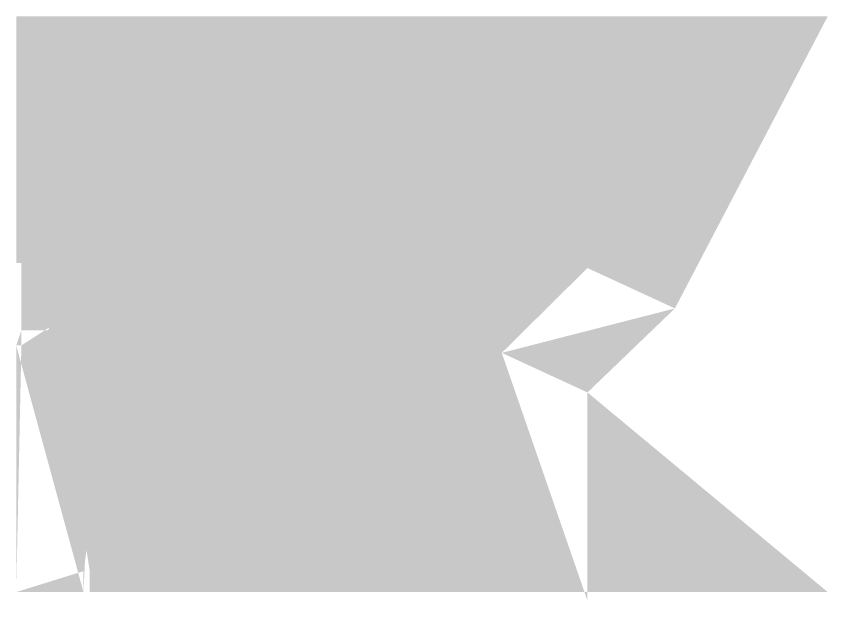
# Model space of a CAD drawing. Extents: x -77 to 51, y 0 to 66.
# Drawn here: x -21.7 to -13.59, y 7.38 to 13.22 of the extents above; entities that cross this region are included whole.
import ezdxf

# ---------------------------------------------------------------- set-up
doc = ezdxf.new("R2010")
doc.units = 0
doc.header["$LTSCALE"] = 1.5
doc.header["$MEASUREMENT"] = 0
doc.layers.add('STRUCTURE_SHADING', color=254, linetype='CONTINUOUS')

msp = doc.modelspace()

# ---------------------------------------------------------------- hatches: boundary and pattern name
at = {"layer": 'STRUCTURE_SHADING', "linetype": 'CONTINUOUS'}
h = msp.add_hatch(color=256, dxfattribs=at)
h.paths.add_polyline_path([(-21.6455, 10.6069), (-21.3983, 10.6069)], flags=17)
edge = h.paths.add_edge_path()
edge.add_line((-21.6971, 13.2194), (-21.6971, 10.7569))
edge.add_line((-21.6971, 10.7569), (-21.6455, 10.7569))
edge.add_line((-21.6455, 10.7569), (-21.6455, 10.6069))
edge.add_line((-21.6455, 10.0819), (-21.3983, 10.0819))
edge.add_arc((-21.3983, 10.1119), 0.03, 270, 360)
edge.add_line((-21.6455, 9.9319), (-21.6455, 10.0819))
edge.add_line((-21.6971, 9.9319), (-21.6455, 9.9319))
edge.add_line((-21.6971, 7.4694), (-21.6971, 9.9319))
edge.add_line((-21.0252, 7.4694), (-21.6971, 7.4694))
edge.add_line((-21.0252, 7.6786), (-21.0252, 7.4694))
edge.add_line((-21.0096, 7.7824), (-21.0252, 7.6786))
edge.add_line((-20.994, 7.8863), (-21.0096, 7.7824))
edge.add_line((-20.994, 7.8863), (-20.9627, 7.6786))
edge.add_line((-20.9627, 7.6786), (-20.9627, 7.4694))
edge.add_line((-13.5854, 7.4694), (-20.9627, 7.4694))
edge.add_line((-15.9871, 9.4629), (-15.9871, 7.3829))
edge.add_line((-16.8438, 9.8582), (-15.9871, 9.4629))
edge.add_line((-15.1133, 10.302), (-16.8438, 9.8582))
edge.add_line((-15.9871, 10.7051), (-15.1133, 10.302))
edge.add_line((-13.5854, 13.2194), (-13.5854, 10.7916))
edge.add_line((-21.6971, 13.2194), (-13.5854, 13.2194))

doc.saveas('drawing.dxf')
